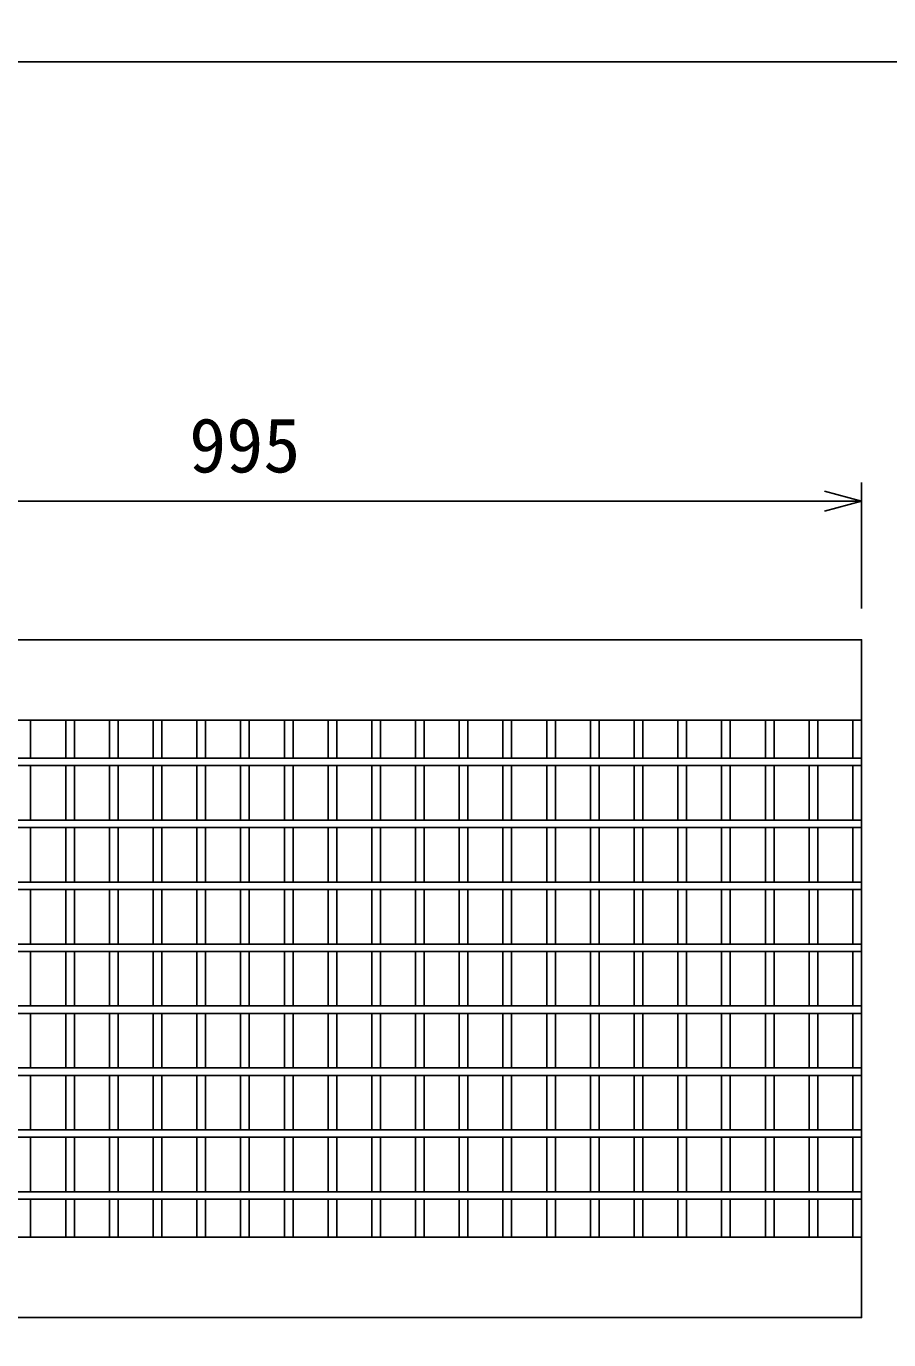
# Model space of a CAD drawing. Units: millimetres, scale not verified. Extents: x -25200 to 25200, y -8910 to 8910.
# Drawn here: x -8655 to -7960, y -2810 to -1750 of the extents above; entities that cross this region are included whole.
import ezdxf
from ezdxf.enums import TextEntityAlignment as Align

# ---------------------------------------------------------------- set-up
doc = ezdxf.new("R2010")
doc.units = ezdxf.units.MM
doc.header["$LTSCALE"] = 30
for name, color, linetype, lineweight in [('0-0_DIM', 7, 'Continuous', 25), ('0-2_HATCH', 6, 'Continuous', 25), ('0-6_TXT', 7, 'Continuous', 25)]:
    doc.layers.add(name, color=color, linetype=linetype, lineweight=lineweight)
doc.styles.add('ＭＳ ゴシック', font='')
doc.styles.get('ＭＳ ゴシック').set_extended_font_data('MS Gothic')

msp = doc.modelspace()

# ---------------------------------------------------------------- linework, layer by layer
at = {"layer": '0-0_DIM'}
for p, q in [((-7981.52, -2219.78), (-7981.52, -2118.19)), ((-7981.52, -2133.19), (-8976.52, -2133.19))]:
    msp.add_line(p, q, dxfattribs=at)
msp.add_lwpolyline([(-8011.52, -2141.23), (-7981.52, -2133.19), (-8011.52, -2125.16)], dxfattribs=at)
at = {"layer": '0-2_HATCH'}
for p, q in [((-8976.52, -2310.01), (-7981.52, -2310.01)), ((-8651.95, -2310.01), (-8651.95, -2340.51)), ((-8623.66, -2310.01), (-8623.66, -2340.51)), ((-8616.66, -2310.01), (-8616.66, -2340.51)), ((-8588.38, -2310.01), (-8588.38, -2340.51)), ((-8581.38, -2310.01), (-8581.38, -2340.51)), ((-8553.09, -2310.01), (-8553.09, -2340.51)), ((-8546.09, -2310.01), (-8546.09, -2340.51)), ((-8517.81, -2310.01), (-8517.81, -2340.51)), ((-8510.81, -2310.01), (-8510.81, -2340.51)), ((-8482.52, -2310.01), (-8482.52, -2340.51)), ((-8475.52, -2310.01), (-8475.52, -2340.51)), ((-8447.23, -2310.01), (-8447.23, -2340.51)), ((-8440.23, -2310.01), (-8440.23, -2340.51)), ((-8411.95, -2310.01), (-8411.95, -2340.51)), ((-8404.95, -2310.01), (-8404.95, -2340.51)), ((-8376.66, -2310.01), (-8376.66, -2340.51)), ((-8369.66, -2310.01), (-8369.66, -2340.51)), ((-8341.38, -2310.01), (-8341.38, -2340.51)), ((-8334.38, -2310.01), (-8334.38, -2340.51)), ((-8306.09, -2310.01), (-8306.09, -2340.51)), ((-8299.09, -2310.01), (-8299.09, -2340.51)), ((-8270.81, -2310.01), (-8270.81, -2340.51)), ((-8263.81, -2310.01), (-8263.81, -2340.51)), ((-8235.52, -2310.01), (-8235.52, -2340.51)), ((-8228.52, -2310.01), (-8228.52, -2340.51)), ((-8200.23, -2310.01), (-8200.23, -2340.51)), ((-8193.23, -2310.01), (-8193.23, -2340.51)), ((-8164.95, -2310.01), (-8164.95, -2340.51)), ((-8157.95, -2310.01), (-8157.95, -2340.51)), ((-8129.66, -2310.01), (-8129.66, -2340.51)), ((-8122.66, -2310.01), (-8122.66, -2340.51)), ((-8094.38, -2310.01), (-8094.38, -2340.51)), ((-8087.38, -2310.01), (-8087.38, -2340.51)), ((-8059.09, -2310.01), (-8059.09, -2340.51)), ((-8052.09, -2310.01), (-8052.09, -2340.51)), ((-8023.81, -2310.01), (-8023.81, -2340.51)), ((-8016.81, -2310.01), (-8016.81, -2340.51)), ((-7988.52, -2310.01), (-7988.52, -2340.51)), ((-7981.52, -2340.51), (-8976.52, -2340.51)), ((-7981.52, -2346.51), (-8976.52, -2346.51)), ((-8651.95, -2346.51), (-8651.95, -2390.51)), ((-8623.66, -2346.51), (-8623.66, -2390.51)), ((-8616.66, -2346.51), (-8616.66, -2390.51)), ((-8588.38, -2346.51), (-8588.38, -2390.51)), ((-8581.38, -2346.51), (-8581.38, -2390.51)), ((-8553.09, -2346.51), (-8553.09, -2390.51)), ((-8546.09, -2346.51), (-8546.09, -2390.51)), ((-8517.81, -2346.51), (-8517.81, -2390.51)), ((-8510.81, -2346.51), (-8510.81, -2390.51)), ((-8482.52, -2346.51), (-8482.52, -2390.51)), ((-8475.52, -2346.51), (-8475.52, -2390.51)), ((-8447.23, -2346.51), (-8447.23, -2390.51)), ((-8440.23, -2346.51), (-8440.23, -2390.51)), ((-8411.95, -2346.51), (-8411.95, -2390.51)), ((-8404.95, -2346.51), (-8404.95, -2390.51)), ((-8376.66, -2346.51), (-8376.66, -2390.51)), ((-8369.66, -2346.51), (-8369.66, -2390.51)), ((-8341.38, -2346.51), (-8341.38, -2390.51)), ((-8334.38, -2346.51), (-8334.38, -2390.51)), ((-8306.09, -2346.51), (-8306.09, -2390.51)), ((-8299.09, -2346.51), (-8299.09, -2390.51)), ((-8270.81, -2346.51), (-8270.81, -2390.51)), ((-8263.81, -2346.51), (-8263.81, -2390.51)), ((-8235.52, -2346.51), (-8235.52, -2390.51)), ((-8228.52, -2346.51), (-8228.52, -2390.51)), ((-8200.23, -2346.51), (-8200.23, -2390.51)), ((-8193.23, -2346.51), (-8193.23, -2390.51)), ((-8164.95, -2346.51), (-8164.95, -2390.51)), ((-8157.95, -2346.51), (-8157.95, -2390.51)), ((-8129.66, -2346.51), (-8129.66, -2390.51)), ((-8122.66, -2346.51), (-8122.66, -2390.51)), ((-8094.38, -2346.51), (-8094.38, -2390.51)), ((-8087.38, -2346.51), (-8087.38, -2390.51)), ((-8059.09, -2346.51), (-8059.09, -2390.51)), ((-8052.09, -2346.51), (-8052.09, -2390.51)), ((-8023.81, -2346.51), (-8023.81, -2390.51)), ((-8016.81, -2346.51), (-8016.81, -2390.51)), ((-7988.52, -2346.51), (-7988.52, -2390.51)), ((-7981.52, -2390.51), (-8976.52, -2390.51)), ((-7981.52, -2396.51), (-8976.52, -2396.51)), ((-8651.95, -2396.51), (-8651.95, -2440.51)), ((-8623.66, -2396.51), (-8623.66, -2440.51)), ((-8616.66, -2396.51), (-8616.66, -2440.51)), ((-8588.38, -2396.51), (-8588.38, -2440.51)), ((-8581.38, -2396.51), (-8581.38, -2440.51)), ((-8553.09, -2396.51), (-8553.09, -2440.51)), ((-8546.09, -2396.51), (-8546.09, -2440.51)), ((-8517.81, -2396.51), (-8517.81, -2440.51)), ((-8510.81, -2396.51), (-8510.81, -2440.51)), ((-8482.52, -2396.51), (-8482.52, -2440.51)), ((-8475.52, -2396.51), (-8475.52, -2440.51)), ((-8447.23, -2396.51), (-8447.23, -2440.51)), ((-8440.23, -2396.51), (-8440.23, -2440.51)), ((-8411.95, -2396.51), (-8411.95, -2440.51)), ((-8404.95, -2396.51), (-8404.95, -2440.51)), ((-8376.66, -2396.51), (-8376.66, -2440.51)), ((-8369.66, -2396.51), (-8369.66, -2440.51)), ((-8341.38, -2396.51), (-8341.38, -2440.51)), ((-8334.38, -2396.51), (-8334.38, -2440.51)), ((-8306.09, -2396.51), (-8306.09, -2440.51)), ((-8299.09, -2396.51), (-8299.09, -2440.51)), ((-8270.81, -2396.51), (-8270.81, -2440.51)), ((-8263.81, -2396.51), (-8263.81, -2440.51)), ((-8235.52, -2396.51), (-8235.52, -2440.51)), ((-8228.52, -2396.51), (-8228.52, -2440.51)), ((-8200.23, -2396.51), (-8200.23, -2440.51)), ((-8193.23, -2396.51), (-8193.23, -2440.51)), ((-8164.95, -2396.51), (-8164.95, -2440.51)), ((-8157.95, -2396.51), (-8157.95, -2440.51)), ((-8129.66, -2396.51), (-8129.66, -2440.51)), ((-8122.66, -2396.51), (-8122.66, -2440.51)), ((-8094.38, -2396.51), (-8094.38, -2440.51)), ((-8087.38, -2396.51), (-8087.38, -2440.51)), ((-8059.09, -2396.51), (-8059.09, -2440.51)), ((-8052.09, -2396.51), (-8052.09, -2440.51)), ((-8023.81, -2396.51), (-8023.81, -2440.51)), ((-8016.81, -2396.51), (-8016.81, -2440.51)), ((-7988.52, -2396.51), (-7988.52, -2440.51)), ((-7981.52, -2440.51), (-8976.52, -2440.51)), ((-7981.52, -2446.51), (-8976.52, -2446.51)), ((-8651.95, -2446.51), (-8651.95, -2490.51)), ((-8623.66, -2446.51), (-8623.66, -2490.51)), ((-8616.66, -2446.51), (-8616.66, -2490.51)), ((-8588.38, -2446.51), (-8588.38, -2490.51)), ((-8581.38, -2446.51), (-8581.38, -2490.51)), ((-8553.09, -2446.51), (-8553.09, -2490.51)), ((-8546.09, -2446.51), (-8546.09, -2490.51)), ((-8517.81, -2446.51), (-8517.81, -2490.51)), ((-8510.81, -2446.51), (-8510.81, -2490.51)), ((-8482.52, -2446.51), (-8482.52, -2490.51)), ((-8475.52, -2446.51), (-8475.52, -2490.51)), ((-8447.23, -2446.51), (-8447.23, -2490.51)), ((-8440.23, -2446.51), (-8440.23, -2490.51)), ((-8411.95, -2446.51), (-8411.95, -2490.51)), ((-8404.95, -2446.51), (-8404.95, -2490.51)), ((-8376.66, -2446.51), (-8376.66, -2490.51)), ((-8369.66, -2446.51), (-8369.66, -2490.51)), ((-8341.38, -2446.51), (-8341.38, -2490.51)), ((-8334.38, -2446.51), (-8334.38, -2490.51)), ((-8306.09, -2446.51), (-8306.09, -2490.51)), ((-8299.09, -2446.51), (-8299.09, -2490.51)), ((-8270.81, -2446.51), (-8270.81, -2490.51)), ((-8263.81, -2446.51), (-8263.81, -2490.51)), ((-8235.52, -2446.51), (-8235.52, -2490.51)), ((-8228.52, -2446.51), (-8228.52, -2490.51)), ((-8200.23, -2446.51), (-8200.23, -2490.51)), ((-8193.23, -2446.51), (-8193.23, -2490.51)), ((-8164.95, -2446.51), (-8164.95, -2490.51)), ((-8157.95, -2446.51), (-8157.95, -2490.51)), ((-8129.66, -2446.51), (-8129.66, -2490.51)), ((-8122.66, -2446.51), (-8122.66, -2490.51)), ((-8094.38, -2446.51), (-8094.38, -2490.51)), ((-8087.38, -2446.51), (-8087.38, -2490.51)), ((-8059.09, -2446.51), (-8059.09, -2490.51)), ((-8052.09, -2446.51), (-8052.09, -2490.51)), ((-8023.81, -2446.51), (-8023.81, -2490.51)), ((-8016.81, -2446.51), (-8016.81, -2490.51)), ((-7988.52, -2446.51), (-7988.52, -2490.51)), ((-7981.52, -2490.51), (-8976.52, -2490.51)), ((-7981.52, -2496.51), (-8976.52, -2496.51)), ((-8651.95, -2496.51), (-8651.95, -2540.51)), ((-8623.66, -2496.51), (-8623.66, -2540.51)), ((-8616.66, -2496.51), (-8616.66, -2540.51)), ((-8588.38, -2496.51), (-8588.38, -2540.51)), ((-8581.38, -2496.51), (-8581.38, -2540.51)), ((-8553.09, -2496.51), (-8553.09, -2540.51)), ((-8546.09, -2496.51), (-8546.09, -2540.51)), ((-8517.81, -2496.51), (-8517.81, -2540.51)), ((-8510.81, -2496.51), (-8510.81, -2540.51)), ((-8482.52, -2496.51), (-8482.52, -2540.51)), ((-8475.52, -2496.51), (-8475.52, -2540.51)), ((-8447.23, -2496.51), (-8447.23, -2540.51)), ((-8440.23, -2496.51), (-8440.23, -2540.51)), ((-8411.95, -2496.51), (-8411.95, -2540.51)), ((-8404.95, -2496.51), (-8404.95, -2540.51)), ((-8376.66, -2496.51), (-8376.66, -2540.51)), ((-8369.66, -2496.51), (-8369.66, -2540.51)), ((-8341.38, -2496.51), (-8341.38, -2540.51)), ((-8334.38, -2496.51), (-8334.38, -2540.51)), ((-8306.09, -2496.51), (-8306.09, -2540.51)), ((-8299.09, -2496.51), (-8299.09, -2540.51)), ((-8270.81, -2496.51), (-8270.81, -2540.51)), ((-8263.81, -2496.51), (-8263.81, -2540.51)), ((-8235.52, -2496.51), (-8235.52, -2540.51)), ((-8228.52, -2496.51), (-8228.52, -2540.51)), ((-8200.23, -2496.51), (-8200.23, -2540.51)), ((-8193.23, -2496.51), (-8193.23, -2540.51)), ((-8164.95, -2496.51), (-8164.95, -2540.51)), ((-8157.95, -2496.51), (-8157.95, -2540.51)), ((-8129.66, -2496.51), (-8129.66, -2540.51)), ((-8122.66, -2496.51), (-8122.66, -2540.51)), ((-8094.38, -2496.51), (-8094.38, -2540.51)), ((-8087.38, -2496.51), (-8087.38, -2540.51)), ((-8059.09, -2496.51), (-8059.09, -2540.51)), ((-8052.09, -2496.51), (-8052.09, -2540.51)), ((-8023.81, -2496.51), (-8023.81, -2540.51)), ((-8016.81, -2496.51), (-8016.81, -2540.51)), ((-7988.52, -2496.51), (-7988.52, -2540.51)), ((-7981.52, -2540.51), (-8976.52, -2540.51)), ((-7981.52, -2546.51), (-8976.52, -2546.51)), ((-8651.95, -2546.51), (-8651.95, -2590.51)), ((-8623.66, -2546.51), (-8623.66, -2590.51)), ((-8616.66, -2546.51), (-8616.66, -2590.51)), ((-8588.38, -2546.51), (-8588.38, -2590.51)), ((-8581.38, -2546.51), (-8581.38, -2590.51)), ((-8553.09, -2546.51), (-8553.09, -2590.51)), ((-8546.09, -2546.51), (-8546.09, -2590.51)), ((-8517.81, -2546.51), (-8517.81, -2590.51)), ((-8510.81, -2546.51), (-8510.81, -2590.51)), ((-8482.52, -2546.51), (-8482.52, -2590.51)), ((-8475.52, -2546.51), (-8475.52, -2590.51)), ((-8447.23, -2546.51), (-8447.23, -2590.51)), ((-8440.23, -2546.51), (-8440.23, -2590.51)), ((-8411.95, -2546.51), (-8411.95, -2590.51)), ((-8404.95, -2546.51), (-8404.95, -2590.51)), ((-8376.66, -2546.51), (-8376.66, -2590.51)), ((-8369.66, -2546.51), (-8369.66, -2590.51)), ((-8341.38, -2546.51), (-8341.38, -2590.51)), ((-8334.38, -2546.51), (-8334.38, -2590.51)), ((-8306.09, -2546.51), (-8306.09, -2590.51)), ((-8299.09, -2546.51), (-8299.09, -2590.51)), ((-8270.81, -2546.51), (-8270.81, -2590.51)), ((-8263.81, -2546.51), (-8263.81, -2590.51)), ((-8235.52, -2546.51), (-8235.52, -2590.51)), ((-8228.52, -2546.51), (-8228.52, -2590.51)), ((-8200.23, -2546.51), (-8200.23, -2590.51)), ((-8193.23, -2546.51), (-8193.23, -2590.51)), ((-8164.95, -2546.51), (-8164.95, -2590.51)), ((-8157.95, -2546.51), (-8157.95, -2590.51)), ((-8129.66, -2546.51), (-8129.66, -2590.51)), ((-8122.66, -2546.51), (-8122.66, -2590.51)), ((-8094.38, -2546.51), (-8094.38, -2590.51)), ((-8087.38, -2546.51), (-8087.38, -2590.51)), ((-8059.09, -2546.51), (-8059.09, -2590.51)), ((-8052.09, -2546.51), (-8052.09, -2590.51)), ((-8023.81, -2546.51), (-8023.81, -2590.51)), ((-8016.81, -2546.51), (-8016.81, -2590.51)), ((-7988.52, -2546.51), (-7988.52, -2590.51)), ((-7981.52, -2590.51), (-8976.52, -2590.51)), ((-7981.52, -2596.51), (-8976.52, -2596.51)), ((-8651.95, -2596.51), (-8651.95, -2640.51)), ((-8623.66, -2596.51), (-8623.66, -2640.51)), ((-8616.66, -2596.51), (-8616.66, -2640.51)), ((-8588.38, -2596.51), (-8588.38, -2640.51)), ((-8581.38, -2596.51), (-8581.38, -2640.51)), ((-8553.09, -2596.51), (-8553.09, -2640.51)), ((-8546.09, -2596.51), (-8546.09, -2640.51)), ((-8517.81, -2596.51), (-8517.81, -2640.51)), ((-8510.81, -2596.51), (-8510.81, -2640.51)), ((-8482.52, -2596.51), (-8482.52, -2640.51)), ((-8475.52, -2596.51), (-8475.52, -2640.51)), ((-8447.23, -2596.51), (-8447.23, -2640.51)), ((-8440.23, -2596.51), (-8440.23, -2640.51)), ((-8411.95, -2596.51), (-8411.95, -2640.51)), ((-8404.95, -2596.51), (-8404.95, -2640.51)), ((-8376.66, -2596.51), (-8376.66, -2640.51)), ((-8369.66, -2596.51), (-8369.66, -2640.51)), ((-8341.38, -2596.51), (-8341.38, -2640.51)), ((-8334.38, -2596.51), (-8334.38, -2640.51)), ((-8306.09, -2596.51), (-8306.09, -2640.51)), ((-8299.09, -2596.51), (-8299.09, -2640.51)), ((-8270.81, -2596.51), (-8270.81, -2640.51)), ((-8263.81, -2596.51), (-8263.81, -2640.51)), ((-8235.52, -2596.51), (-8235.52, -2640.51)), ((-8228.52, -2596.51), (-8228.52, -2640.51)), ((-8200.23, -2596.51), (-8200.23, -2640.51)), ((-8193.23, -2596.51), (-8193.23, -2640.51)), ((-8164.95, -2596.51), (-8164.95, -2640.51)), ((-8157.95, -2596.51), (-8157.95, -2640.51)), ((-8129.66, -2596.51), (-8129.66, -2640.51)), ((-8122.66, -2596.51), (-8122.66, -2640.51)), ((-8094.38, -2596.51), (-8094.38, -2640.51)), ((-8087.38, -2596.51), (-8087.38, -2640.51)), ((-8059.09, -2596.51), (-8059.09, -2640.51)), ((-8052.09, -2596.51), (-8052.09, -2640.51)), ((-8023.81, -2596.51), (-8023.81, -2640.51)), ((-8016.81, -2596.51), (-8016.81, -2640.51)), ((-7988.52, -2596.51), (-7988.52, -2640.51)), ((-7981.52, -2640.51), (-8976.52, -2640.51)), ((-7981.52, -2646.51), (-8976.52, -2646.51)), ((-8651.95, -2646.51), (-8651.95, -2690.51)), ((-8623.66, -2646.51), (-8623.66, -2690.51)), ((-8616.66, -2646.51), (-8616.66, -2690.51)), ((-8588.38, -2646.51), (-8588.38, -2690.51)), ((-8581.38, -2646.51), (-8581.38, -2690.51)), ((-8553.09, -2646.51), (-8553.09, -2690.51)), ((-8546.09, -2646.51), (-8546.09, -2690.51)), ((-8517.81, -2646.51), (-8517.81, -2690.51)), ((-8510.81, -2646.51), (-8510.81, -2690.51)), ((-8482.52, -2646.51), (-8482.52, -2690.51)), ((-8475.52, -2646.51), (-8475.52, -2690.51)), ((-8447.23, -2646.51), (-8447.23, -2690.51)), ((-8440.23, -2646.51), (-8440.23, -2690.51)), ((-8411.95, -2646.51), (-8411.95, -2690.51)), ((-8404.95, -2646.51), (-8404.95, -2690.51)), ((-8376.66, -2646.51), (-8376.66, -2690.51)), ((-8369.66, -2646.51), (-8369.66, -2690.51)), ((-8341.38, -2646.51), (-8341.38, -2690.51)), ((-8334.38, -2646.51), (-8334.38, -2690.51)), ((-8306.09, -2646.51), (-8306.09, -2690.51)), ((-8299.09, -2646.51), (-8299.09, -2690.51)), ((-8270.81, -2646.51), (-8270.81, -2690.51)), ((-8263.81, -2646.51), (-8263.81, -2690.51)), ((-8235.52, -2646.51), (-8235.52, -2690.51)), ((-8228.52, -2646.51), (-8228.52, -2690.51)), ((-8200.23, -2646.51), (-8200.23, -2690.51)), ((-8193.23, -2646.51), (-8193.23, -2690.51)), ((-8164.95, -2646.51), (-8164.95, -2690.51)), ((-8157.95, -2646.51), (-8157.95, -2690.51)), ((-8129.66, -2646.51), (-8129.66, -2690.51)), ((-8122.66, -2646.51), (-8122.66, -2690.51)), ((-8094.38, -2646.51), (-8094.38, -2690.51)), ((-8087.38, -2646.51), (-8087.38, -2690.51)), ((-8059.09, -2646.51), (-8059.09, -2690.51)), ((-8052.09, -2646.51), (-8052.09, -2690.51)), ((-8023.81, -2646.51), (-8023.81, -2690.51)), ((-8016.81, -2646.51), (-8016.81, -2690.51)), ((-7988.52, -2646.51), (-7988.52, -2690.51)), ((-7981.52, -2690.51), (-8976.52, -2690.51)), ((-7981.52, -2696.51), (-8976.52, -2696.51)), ((-8651.95, -2696.51), (-8651.95, -2727.01)), ((-8623.66, -2696.51), (-8623.66, -2727.01)), ((-8616.66, -2696.51), (-8616.66, -2727.01)), ((-8588.38, -2696.51), (-8588.38, -2727.01)), ((-8581.38, -2696.51), (-8581.38, -2727.01)), ((-8553.09, -2696.51), (-8553.09, -2727.01)), ((-8546.09, -2696.51), (-8546.09, -2727.01)), ((-8517.81, -2696.51), (-8517.81, -2727.01)), ((-8510.81, -2696.51), (-8510.81, -2727.01)), ((-8482.52, -2696.51), (-8482.52, -2727.01)), ((-8475.52, -2696.51), (-8475.52, -2727.01)), ((-8447.23, -2696.51), (-8447.23, -2727.01)), ((-8440.23, -2696.51), (-8440.23, -2727.01)), ((-8411.95, -2696.51), (-8411.95, -2727.01)), ((-8404.95, -2696.51), (-8404.95, -2727.01)), ((-8376.66, -2696.51), (-8376.66, -2727.01)), ((-8369.66, -2696.51), (-8369.66, -2727.01)), ((-8341.38, -2696.51), (-8341.38, -2727.01)), ((-8334.38, -2696.51), (-8334.38, -2727.01)), ((-8306.09, -2696.51), (-8306.09, -2727.01)), ((-8299.09, -2696.51), (-8299.09, -2727.01)), ((-8270.81, -2696.51), (-8270.81, -2727.01)), ((-8263.81, -2696.51), (-8263.81, -2727.01)), ((-8235.52, -2696.51), (-8235.52, -2727.01)), ((-8228.52, -2696.51), (-8228.52, -2727.01)), ((-8200.23, -2696.51), (-8200.23, -2727.01)), ((-8193.23, -2696.51), (-8193.23, -2727.01)), ((-8164.95, -2696.51), (-8164.95, -2727.01)), ((-8157.95, -2696.51), (-8157.95, -2727.01)), ((-8129.66, -2696.51), (-8129.66, -2727.01)), ((-8122.66, -2696.51), (-8122.66, -2727.01)), ((-8094.38, -2696.51), (-8094.38, -2727.01)), ((-8087.38, -2696.51), (-8087.38, -2727.01)), ((-8059.09, -2696.51), (-8059.09, -2727.01)), ((-8052.09, -2696.51), (-8052.09, -2727.01)), ((-8023.81, -2696.51), (-8023.81, -2727.01)), ((-8016.81, -2696.51), (-8016.81, -2727.01)), ((-7988.52, -2696.51), (-7988.52, -2727.01)), ((-7981.52, -2727.01), (-8976.52, -2727.01))]:
    msp.add_line(p, q, dxfattribs=at)
msp.add_lwpolyline([(-8976.52, -2245.01), (-8976.52, -2792.01), (-7981.52, -2792.01), (-7981.52, -2245.01)], close=True, dxfattribs=at)
at = {"layer": '0-6_TXT'}
for points in [[(-9316.68, -1778.68), (-5116.68, -1778.68), (-5116.68, -1618.68), (-9316.68, -1618.68)], [(-9316.68, -7188.51), (-7216.68, -7188.51), (-7216.68, -1778.68), (-9316.68, -1778.68)]]:
    msp.add_lwpolyline(points, close=True, dxfattribs=at)

# ---------------------------------------------------------------- texts
at = {"layer": '0-0_DIM', "style": 'ＭＳ ゴシック'}
msp.add_text('995', height=43.99, dxfattribs=at).set_placement((-8524.02, -2123.19), align=Align.BOTTOM_LEFT)

doc.saveas('drawing.dxf')
